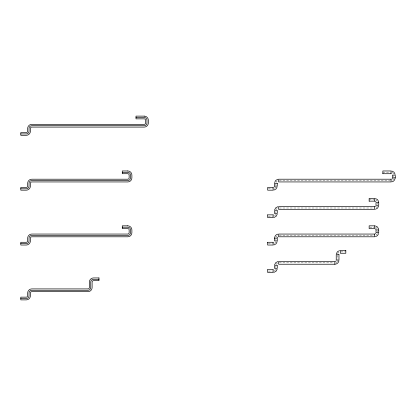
<?xml version="1.0" encoding="UTF-8"?>
<svg xmlns="http://www.w3.org/2000/svg" width="416" height="416" viewBox="0 0 416 416"><rect width="100%" height="100%" fill="white"/><g stroke="black" fill="none" stroke-linecap="round" stroke-linejoin="round"><path stroke-width="0.31" stroke-dasharray="2.08 1.56" d="M382.855 172.344L390.452 172.344M279.276 180.57L390.442 180.57M268.268 188.802L272.532 188.802M369.143 199.774L374.02 199.774M279.276 208L373.979 208M268.268 216.226L272.532 216.226M369.751 227.198L374.02 227.198M279.276 235.43L373.979 235.43M268.268 243.656L272.532 243.656M340.954 251.888L345.826 251.888M279.276 262.855L333.564 262.855M268.268 271.086L272.532 271.086M393.827 175.635L393.827 176.732M377.369 203.065L377.369 204.162M377.369 231.041L377.369 232.138M337.6 255.237L337.6 259.506M275.886 183.862L275.886 184.959M275.886 211.838L275.886 212.935M275.886 239.268L275.886 240.365M275.886 266.146L275.886 267.795M275.694 269.344A2.74 2.74 0 0 1 273.952 270.962M276.073 264.597A2.74 2.74 0 0 1 277.628 263.047M337.412 261.118A2.74 2.74 0 0 1 335.468 262.787M337.724 253.822A2.74 2.74 0 0 1 339.534 252.008M275.818 186.67A2.74 2.74 0 0 1 273.952 188.677M276.006 182.504A2.74 2.74 0 0 1 277.628 180.762M393.76 178.438A2.74 2.74 0 0 1 392.085 180.383M392.085 172.531A2.74 2.74 0 0 1 393.708 174.278M275.766 214.292A2.74 2.74 0 0 1 273.952 216.107M275.954 210.132A2.74 2.74 0 0 1 277.628 208.187M377.302 205.868A2.74 2.74 0 0 1 375.435 207.88M375.435 199.893A2.74 2.74 0 0 1 377.25 201.708M275.766 241.722A2.74 2.74 0 0 1 273.952 243.537M275.954 237.562A2.74 2.74 0 0 1 277.628 235.617M377.25 233.496A2.74 2.74 0 0 1 375.435 235.305M375.435 227.323A2.74 2.74 0 0 1 377.302 229.33"/><path stroke-width="0.62" d="M274.518 238.17L277.254 238.17L277.259 240.916L274.518 240.916C274.035 238.285 274.747 234.655 277.857 234.13M395.195 177.83L392.465 177.83L392.46 175.084L395.195 175.084C395.678 177.715 394.971 181.345 391.856 181.87M274.586 182.546L275.72 180.404L277.857 179.275M277.186 186.826L276.052 188.968L273.915 190.096M274.586 209.971L275.72 207.834L277.857 206.7M277.186 214.256L276.052 216.393L273.915 217.526M277.186 241.686L276.052 243.823L273.915 244.956M274.586 264.831L275.72 262.688L277.857 261.56M277.186 269.116L276.052 271.253L273.915 272.386M336.3 253.859L337.433 251.722L339.57 250.588M338.9 260.884C338.551 262.772 336.778 264.243 334.859 264.228L278.626 264.228L278.626 261.492L334.859 261.487L334.859 264.222M378.669 206.029L377.536 208.166L375.398 209.3M378.669 233.454L377.536 235.596L375.398 236.725M274.42 186.56L274.113 187.028M277.352 237.666L277.659 237.203M392.361 178.334L392.054 178.797M375.773 206.008L375.383 206.404M375.773 233.438L375.383 233.834M335.826 261.082L335.364 261.388M136.001 117.484L144.227 117.484A2.74 2.74 0 0 1 146.973 120.229L146.973 122.97A2.74 2.74 0 0 1 144.227 125.715L31.772 125.715A2.74 2.74 0 0 0 29.026 128.456L29.026 131.201A2.74 2.74 0 0 1 26.286 133.942L20.8 133.942M122.283 172.344L127.769 172.344A2.74 2.74 0 0 1 130.515 175.084L130.515 177.83A2.74 2.74 0 0 1 127.769 180.57L31.772 180.57A2.74 2.74 0 0 0 29.026 183.316L29.026 186.056A2.74 2.74 0 0 1 26.286 188.802L20.8 188.802M382.855 173.716L391.087 173.716M369.143 201.141L374.629 201.141M267.66 214.859L273.14 214.859M122.283 227.198L127.769 227.198A2.74 2.74 0 0 1 130.515 229.944L130.515 232.684A2.74 2.74 0 0 1 127.769 235.43L31.772 235.43A2.74 2.74 0 0 0 29.026 238.17L29.026 240.916A2.74 2.74 0 0 1 26.286 243.656L20.8 243.656M267.66 242.284L273.14 242.284M267.66 269.714L273.14 269.714M98.972 279.313L93.486 279.313A2.74 2.74 0 0 0 90.745 282.058L90.745 287.544A2.74 2.74 0 0 1 88 290.285L31.772 290.285A2.74 2.74 0 0 0 29.026 293.03L29.026 295.771A2.74 2.74 0 0 1 26.286 298.516L20.8 298.516M391.856 171.044L393.994 172.177L395.127 174.314M375.398 198.474L377.536 199.607L378.669 201.744M375.398 225.904L377.536 227.032L378.669 229.174M375.383 201.37L375.773 201.76M375.383 228.795L375.903 229.44M391.087 173.711L391.087 170.976L382.855 170.971L382.855 173.711M374.629 201.136L374.629 198.406L369.143 198.401L369.143 201.136M273.14 214.864L273.14 217.594L267.66 217.599L267.66 214.859M273.14 242.289L273.14 245.024L267.66 245.029L267.66 242.289M273.14 269.719L273.14 272.454L267.66 272.459L267.66 269.719M144.227 116.116L136.001 116.116L136.001 118.856L144.227 118.856A1.373 1.373 0 0 1 145.6 120.229L145.6 122.97A1.373 1.373 0 0 1 144.227 124.342L31.772 124.342A4.113 4.113 0 0 0 27.659 128.456L27.659 131.201A1.373 1.373 0 0 1 26.286 132.574L20.8 132.574L20.8 135.314L26.286 135.314A4.113 4.113 0 0 0 30.399 131.201L30.399 128.456A1.373 1.373 0 0 1 31.772 127.088L144.227 127.088A4.113 4.113 0 0 0 148.34 122.97L148.34 120.229A4.113 4.113 0 0 0 144.227 116.116M127.769 170.971L122.283 170.971L122.283 173.716L127.769 173.716A1.373 1.373 0 0 1 129.142 175.084L129.142 177.83A1.373 1.373 0 0 1 127.769 179.202L31.772 179.202A4.113 4.113 0 0 0 27.659 183.316L27.659 186.056A1.373 1.373 0 0 1 26.286 187.429L20.8 187.429L20.8 190.169L26.286 190.169A4.113 4.113 0 0 0 30.399 186.056L30.399 183.316A1.373 1.373 0 0 1 31.772 181.943L127.769 181.943A4.113 4.113 0 0 0 131.888 177.83L131.888 175.084A4.113 4.113 0 0 0 127.769 170.971M391.087 179.202L278.626 179.202L278.626 181.938L391.087 181.943L391.087 179.208M277.254 183.316L274.518 183.316L274.513 186.056L277.254 186.056L277.259 183.316M273.14 187.429L267.66 187.429L267.66 190.169L273.14 190.169L273.14 187.434M378.737 202.514L376.007 202.514L376.002 205.26L378.737 205.26L378.742 202.514M374.629 206.627L278.626 206.627L278.626 209.368L374.629 209.373L374.629 206.632M277.254 210.74L274.518 210.74L274.513 213.486L277.254 213.486L277.259 210.74M127.769 225.831L122.283 225.831L122.283 228.571L127.769 228.571A1.373 1.373 0 0 1 129.142 229.944L129.142 232.684A1.373 1.373 0 0 1 127.769 234.057L31.772 234.057A4.113 4.113 0 0 0 27.659 238.17L27.659 240.916A1.373 1.373 0 0 1 26.286 242.284L20.8 242.284L20.8 245.029L26.286 245.029A4.113 4.113 0 0 0 30.399 240.916L30.399 238.17A1.373 1.373 0 0 1 31.772 236.798L127.769 236.798A4.113 4.113 0 0 0 131.888 232.684L131.888 229.944A4.113 4.113 0 0 0 127.769 225.831M374.629 225.831L369.143 225.831L369.143 228.566L374.629 228.571L374.629 225.836M378.737 229.944L376.007 229.944L376.002 232.684L378.737 232.684L378.742 229.944M374.629 234.057L278.626 234.057L278.626 236.792L374.629 236.798L374.629 234.062M345.826 250.515L340.345 250.515L340.345 253.25L345.826 253.256L345.826 250.52M338.967 254.628L336.232 254.628L336.227 260.114L338.967 260.114L338.972 254.628M277.254 265.6L274.518 265.6L274.513 268.341L277.254 268.341L277.259 265.6M98.972 277.945L93.486 277.945A4.113 4.113 0 0 0 89.372 282.058L89.372 287.544A1.373 1.373 0 0 1 88 288.912L31.772 288.912A4.113 4.113 0 0 0 27.659 293.03L27.659 295.771A1.373 1.373 0 0 1 26.286 297.144L20.8 297.144L20.8 299.884L26.286 299.884A4.113 4.113 0 0 0 30.399 295.771L30.399 293.03A1.373 1.373 0 0 1 31.772 291.658L88 291.658A4.113 4.113 0 0 0 92.113 287.544L92.113 282.058A1.373 1.373 0 0 1 93.486 280.686L98.972 280.686L98.972 277.945"/></g></svg>
